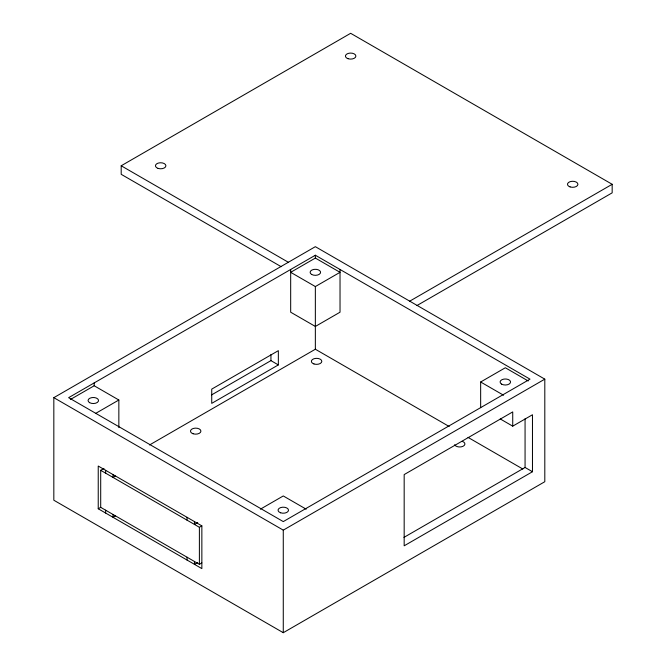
<?xml version="1.0" encoding="UTF-8"?>
<svg xmlns="http://www.w3.org/2000/svg" width="666" height="666" viewBox="0 0 666 666"><rect width="100%" height="100%" fill="white"/><g stroke="black" fill="none" stroke-linecap="round" stroke-linejoin="round"><path stroke-width="1" d="M281.169 266.675L121.195 174.317L121.195 165.776L350.649 33.3L612.171 184.291L612.171 192.84L416.916 305.569M53.829 397.669L315.351 246.678L544.805 379.145L544.805 481.709L283.275 632.7L53.829 500.224L53.829 397.669L283.275 530.136L544.805 379.145M315.351 255.228L68.631 397.669L283.275 521.595L529.994 379.145L315.351 255.228L315.351 258.075L290.676 272.319L315.351 286.563L340.026 272.319L315.351 258.075M70.388 399.5L94.181 385.764L118.848 400.008L118.848 427.622M95.946 413.236L118.848 400.008M211.53 394.938L270.937 360.631L278.346 364.91L278.346 350.666L211.73 389.119L211.73 403.363L278.346 364.91M98.235 508.774L201.856 568.597L201.856 525.865L98.235 466.042L98.235 508.774L100.699 507.35L100.699 470.313L103.996 468.414M149.534 444.971L315.351 349.234L449.167 426.498M409.715 301.174L612.171 184.291M115.509 476.015L113.037 477.439L113.037 474.583M115.509 515.9L113.037 517.324L113.037 514.468M197.744 522.544L194.455 524.442L194.455 521.595M100.699 470.313L199.392 527.289L201.856 525.865M260.364 509.182L283.275 495.954L306.185 509.182M480.652 407.642L480.652 382.001L505.327 367.757L528.238 380.977M197.744 562.429L194.455 564.327L194.455 561.48M100.699 507.35L199.392 564.327L201.856 562.903M512.728 426.157L532.467 414.76L532.467 471.736L404.17 545.812L404.17 474.583L512.728 411.913L512.728 426.157L500.258 418.956M403.946 537.395L525.066 467.465L532.467 471.736M121.195 165.776L288.361 262.279M480.652 382.001L503.563 395.221M468.032 437.387L522.81 469.014M525.066 418.772L525.066 467.465M340.026 269.472L340.026 312.204L315.351 326.448L290.676 312.204L290.676 269.472M315.351 286.563L315.351 349.234M283.275 530.136L283.275 632.7M270.937 354.528L270.937 360.631M199.392 527.289L199.392 564.327M187.054 517.324L187.054 520.171M187.054 557.209L187.054 560.056M105.636 470.313L105.636 473.16M105.636 510.198L105.636 513.045M94.181 382.917L94.181 385.764M462.296 441.342A5.236 3.022 0 0 1 462.87 446.362A5.236 3.022 0 0 1 454.628 444.746M193.073 433.757A5.236 3.022 0 0 0 200.924 431.143A5.236 3.022 0 0 0 193.073 428.529A5.236 3.022 0 0 0 193.073 433.757M313.969 363.961A5.236 3.022 0 0 0 321.82 361.347A5.236 3.022 0 0 0 313.969 358.733A5.236 3.022 0 0 0 313.969 363.961M89.602 402.655A5.236 3.022 0 0 0 98.36 401.298A5.236 3.022 0 0 0 91.95 397.594A5.236 3.022 0 0 0 89.602 402.655M280.661 512.812A5.236 3.022 0 0 0 288.511 510.198A5.236 3.022 0 0 0 280.661 507.584A5.236 3.022 0 0 0 280.661 512.812M311.646 274.45A5.236 3.022 0 0 0 320.404 273.102A5.236 3.022 0 0 0 313.994 269.397A5.236 3.022 0 0 0 311.646 274.45M501.623 384.132A5.236 3.022 0 0 0 510.381 382.784A5.236 3.022 0 0 0 503.971 379.079A5.236 3.022 0 0 0 501.623 384.132M570.079 186.905A5.236 3.022 0 0 0 577.93 184.291A5.236 3.022 0 0 0 570.079 181.676A5.236 3.022 0 0 0 570.079 186.905M158.058 168.39A5.236 3.022 0 0 0 165.909 165.776A5.236 3.022 0 0 0 158.058 163.153A5.236 3.022 0 0 0 158.058 168.39M348.035 58.708A5.236 3.022 0 0 0 355.885 56.094A5.236 3.022 0 0 0 348.035 53.471A5.236 3.022 0 0 0 348.035 58.708"/></g></svg>
